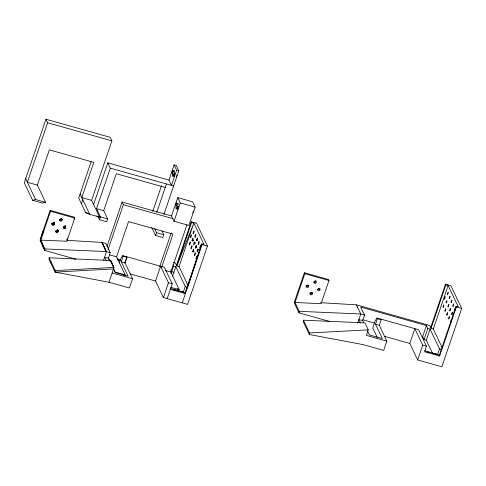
<?xml version="1.0" encoding="UTF-8"?>
<svg xmlns="http://www.w3.org/2000/svg" width="486" height="486" viewBox="0 0 486 486"><rect width="100%" height="100%" fill="white"/><g stroke="black" fill="none" stroke-linecap="round" stroke-linejoin="round"><path stroke-width="0.73" d="M43.126 246.955L43.175 246.402M76.029 259.257L44.797 250.466L44.931 248.929L40.289 239.173L50.107 210.335L74.273 217.139L74.723 218.08L66.843 241.244L40.739 240.12L50.556 211.276L50.107 210.335M108.979 282.245L114.016 267.452L110.699 260.49L49.153 257.793L49.013 259.336L55.094 272.105L108.979 282.245L129.416 287.991L132.563 278.751L125.03 262.914L126.919 257.367L126.591 256.687M50.69 262.853L50.823 261.316M49.153 257.793L55.228 270.568L55.094 272.105L113.511 268.928L113.651 267.391L110.699 260.49L111.44 262.75M329.563 321.453L299.06 312.869L299.2 311.332L295.008 302.523L304.819 273.679L304.37 272.737L328.542 279.541L328.992 280.483L321.106 303.647L295.008 302.523M386.826 341.154L366.389 335.401L368.279 329.854L364.962 322.892L303.416 320.201L303.276 321.738L309.357 334.508L363.242 344.647L383.679 350.394L386.826 341.154L379.293 325.316L381.182 319.77L380.854 319.089M309.357 334.508L309.491 332.971L303.416 320.201M192.091 240.442C192.401 243.778 194.06 234.015 192.091 240.442L193.319 240.789M192.663 251.699C194.102 245.369 193.817 253.151 192.663 251.699L193.896 252.046M196.065 258.461C196.411 261.833 198.015 252.009 196.065 258.461L197.292 258.807M455.631 308.215L455.346 309.503M196.599 239.756C196.387 244.391 198.835 233.687 196.599 239.756L197.826 240.096M195.524 247.155C195.311 251.778 197.747 241.092 195.524 247.155L196.751 247.502M451.233 321.459L451.044 322.139M44.797 250.466L40.289 239.173L40.156 240.716L44.797 250.466L40.514 239.641L42.549 232.521L43.005 233.462M194.048 242.854C192.857 249.057 196.32 238.693 194.048 242.854L195.281 243.2M187.286 288.07L201.769 243.863L204.035 244.501L193.847 223.092L191.581 222.454L191.247 221.762L196.587 223.262L207.437 246.062L187.59 304.364L163.405 297.56L155.55 281.042L160.58 266.249L168.442 282.767L163.405 297.56M91.629 200.36L111.895 140.837L110.219 137.319L45.939 119.234L24.3 182.809L32.617 200.281L42.616 203.093L45.556 202.328L37.355 185.087L49.347 149.87L93.768 162.367L81.782 197.589L91.629 200.36L99.587 217.09L89.74 214.32L85.627 212.625L78.726 198.124L91.113 161.729M45.939 119.234L47.616 122.751L27.356 182.274L37.355 185.087M40.514 239.641L43.145 231.913L43.054 231.044L43.503 231.986M81.454 203.853L82.833 199.801M93.531 204.746L107.795 162.846L168.946 180.051L171.467 185.36L176.625 170.215L174.097 164.906L176.254 165.513L178.781 170.823L163.952 214.393M165.234 187.468L116.318 173.702L103.725 210.681L107.649 218.925L106.689 221.744L99.496 219.721L100.456 216.902L96.532 208.658L110.322 168.156L107.795 162.846M106.999 246.347L122.083 202.042L171.522 215.948L174.043 221.258L188.89 225.437L195.129 207.109L192.602 201.799L177.761 197.626L171.522 215.948M103.627 260.01L106.483 251.62L102.115 242.441L67.141 240.339M108.02 249.713L123.347 204.691L122.083 202.042M109.672 260.958L108.372 258.23L110.261 252.684L105.893 243.504L102.115 242.441M123.414 275.38L125.175 274.918L116.567 256.815L128.553 221.598L172.98 234.1L161.723 267.16M119.392 262.896L120.978 258.236L122.818 255.624L164.359 267.312L172.22 283.83L167.184 298.623M113.566 269.141L115.188 272.549L128.067 276.176L121.251 261.851L123.14 256.304L122.818 255.624M152.786 211.295L161.498 185.713M156.759 212.358L166.431 183.945M168.946 180.051L174.097 164.906M161.953 230.911L163.764 234.72L162.804 237.539L155.611 235.51L156.571 232.697L154.761 228.888M174.043 221.258L180.282 202.929L177.761 197.626M159.724 266.662L171.224 232.879M186.897 224.927L170.841 272.087L179.213 289.686L170.768 287.311M170.951 273.691L173.545 266.067L172.992 264.9M172.506 276.413L175.81 266.705L173.545 266.067M176.436 265.271L191.247 221.762M191.581 222.454L176.77 265.964L179.036 266.601L187.948 285.337M179.036 266.601L193.847 223.092L176.77 265.964L175.385 263.06L173.496 262.525M175.81 266.705L185.221 286.485L183.331 292.031L185.069 292.918L185.397 293.617L170.331 289.377M185.069 292.918L201.769 243.863L202.097 244.561L182.25 302.863M304.37 272.737L294.552 301.575L294.419 303.118L299.06 312.869M357.647 323.123L360.746 314.023L356.378 304.844L320.657 302.699M363.607 322.68L362.635 320.632L364.524 315.086L360.709 307.067L426.422 325.559L427.808 328.469L424.035 339.562L426.301 340.2L432.552 353.346L437.6 354.434L439.332 355.321L439.66 356.019L424.594 351.779L426.483 346.232L418.622 329.715L377.081 318.026L375.241 320.639L372.75 327.959L377.27 337.454M367.501 330.863L369.451 334.951L382.33 338.578L375.52 324.253L377.403 318.707L377.081 318.026M417.668 359.962L409.813 343.444L414.85 328.651L422.705 345.169L417.668 359.962L441.853 366.766L461.7 308.464L450.85 285.665L445.516 284.164L430.699 327.673L431.033 328.366L433.299 329.004L442.211 347.739M426.422 325.559L422.65 336.652L424.035 339.562M426.301 340.2L430.074 329.107L427.808 328.469M431.033 328.366L445.844 284.857L445.516 284.164M433.299 329.004L448.11 285.495L445.844 284.857M430.074 329.107L439.49 348.887L437.6 354.434L424.746 350.819M439.332 355.321L456.032 306.265L458.298 306.903L448.11 285.495M439.66 356.019L456.36 306.964L456.032 306.265M73.993 218.998L74.498 217.6M197.547 249.585C195.925 256.055 199.606 246.712 197.547 249.585L198.78 249.932M124.774 263.011L126.919 257.367L123.14 256.304M189.194 281.752L186.952 287.372L185.221 286.485M455.109 310.08C454.185 311.204 455.042 307.322 455.625 307.99M450.808 322.722C449.975 323.652 450.601 320.468 451.294 320.487M51.674 223.566L52.531 224.951L52.367 224.125L52.816 225.073L52.676 224.174L53.126 225.115L52.992 224.137L53.442 225.079L53.29 224.022L54.001 224.775L53.551 223.833L54.213 224.532L53.964 222.995L54.396 223.633L53.667 222.151C56.097 223.839 52.415 226.731 51.844 223.815C52.731 224.799 54.475 223.56 53.843 222.4M59.523 219.69L60.209 220.826L60.045 220.006L60.805 220.996L60.671 220.012L61.114 220.96L60.969 219.897L61.619 218.566C63.459 220.31 59.808 222.272 59.523 219.69L60.969 219.897L61.679 220.656L61.23 219.715L61.886 220.413L61.643 218.876L62.068 219.508L61.522 218.275M55.623 231.154L56.309 232.29L56.139 231.47L56.898 232.46L56.765 231.476L57.214 232.423L57.062 231.36L57.719 230.03C59.553 231.773 55.902 233.736 55.623 231.154L57.062 231.36L57.779 232.12L57.33 231.178L57.986 231.877L57.737 230.34L58.168 230.972L57.439 229.495M63.745 227.977L63.532 227.229L65.002 227.053L65.294 225.619C67.366 227.381 63.733 229.787 63.295 227.035M311.01 292.517L310.451 292.821A1.27 1.203 -25.4 0 0 310.056 293.963L310.335 294.504A1.197 1.136 -25.4 0 0 311.477 294.826L312.042 294.522A1.27 1.203 -25.4 0 0 312.431 293.38L312.158 292.839M32.617 200.281L35.557 199.515L45.556 202.328M55.228 270.568L114.016 267.452M309.491 332.971L368.279 329.854M44.931 248.929L106.118 251.56L110.261 252.684M299.2 311.332L360.381 313.962L364.524 315.086M102.801 244.592L103.166 244.652L106.118 251.56L101.744 242.374M104.447 248.048L104.812 248.103M357.064 306.994L357.435 307.055M112.011 263.947L112.375 264.007M179.012 291.096L183.331 292.031L170.489 288.417M362.635 320.632L358.856 319.569L360.478 322.977M108.372 258.23L104.593 257.167L106.215 260.575M47.616 122.751L111.895 140.837M176.625 170.215L178.781 170.823M110.322 168.156L173.63 185.968M180.282 202.929L195.129 207.109M123.347 204.691L172.779 218.603M456.36 306.964L461.7 308.464M96.532 208.658L103.725 210.681M192.249 239.695L193.477 240.041M192.152 240.078L193.385 240.424M202.097 244.561L207.437 246.062M194.181 242.508L195.408 242.854M304.819 273.679L328.992 280.483M85.627 212.625L88.44 213.421M100.456 216.902L107.649 218.925M156.571 232.697L163.764 234.72M195.615 246.773L196.848 247.119M50.556 211.276L74.723 218.08M192.699 251.384L193.926 251.73M196.131 258.102L197.359 258.449M356.378 304.844L429.648 325.462L430.699 327.673M377.403 318.707L381.182 319.77M362.775 319.806L374.457 323.093M375.52 324.253L379.293 325.316M173.921 272.251L171.655 271.613L170.829 269.87M109.417 254.804L116.567 256.815M165.21 270.508L170.75 271.905M117.448 258.91L121.099 259.937M422.705 345.169L426.483 346.232M118.001 260.071L120.194 260.69M121.251 261.851L125.03 262.914M384.499 336.324L409.813 343.444M427.558 351.937L429.697 352.538M168.442 282.767L172.22 283.83M130.236 273.916L155.55 281.042M125.175 274.918L115.176 272.105L113.578 268.752M174.006 289.735L178.289 290.944L177.347 288.97M112.126 272.998L132.563 278.751M96.848 215.966L99.587 217.09M177.153 288.836L179.213 289.686M439.49 348.887L441.221 349.774M63.532 227.229L63.982 228.171L63.818 227.351L64.577 228.341L64.444 227.357L64.893 228.299L64.741 227.241L65.452 228.001L65.002 227.053L65.665 227.758L65.215 226.81L65.804 227.472L65.391 225.911L65.744 226.567C65.057 225.206 62.858 226.415 63.569 227.727M305.937 285.968L306.113 286.218A1.197 1.136 -25.4 0 0 307.255 286.54L307.82 286.236A1.27 1.203 -25.4 0 0 308.209 285.088M61.971 219.222C61.285 217.862 59.085 219.071 59.796 220.389M58.065 230.686C57.384 229.325 55.179 230.534 55.896 231.852M53.946 222.685L54.292 223.341C53.606 221.987 51.407 223.189 52.123 224.508M151.741 227.381L155.611 235.51M97.886 216.331L99.496 219.721M80.105 194.072L89.74 214.32M110.334 260.423L113.651 267.391M108.159 257.355L109.751 260.709M64.741 227.241L65.191 228.183M60.969 219.897L61.418 220.844M67.676 238.79L67.445 238.31L67.53 239.191M67.165 240.26L66.722 239.325M57.062 231.36L57.512 232.308M53.29 224.022L53.739 224.963M25.679 178.757L35.557 199.515M43.145 231.913L43.369 232.393M315.785 280.677L315.882 280.969A1.27 1.203 -25.4 0 1 315.493 282.117L314.934 282.415A1.197 1.136 -25.4 0 1 313.786 282.093M176.874 175.069A1.531 0.334 -74.3 0 1 176.71 175.81M176.461 176.546A1.531 0.334 -74.3 0 1 176.193 177.062M193.246 211.033A1.531 0.334 -74.3 0 1 193.215 211.349M192.936 212.479A1.531 0.334 -74.3 0 1 192.669 213.123M309.886 293.556A1.197 1.136 -25.4 0 0 311.028 293.878L311.593 293.58A1.27 1.203 -25.4 0 0 311.982 292.432M317.558 289.437A1.197 1.136 -25.4 0 0 318.707 289.759L319.266 289.456A1.27 1.203 -25.4 0 0 319.66 288.313M310.979 292.608A1.197 1.136 -25.4 0 1 312.121 292.93M446.087 302.754C447.314 303.622 447.26 297.511 446.087 302.754M176.06 207.492L176.09 208.919L176.673 208.688A3.062 0.662 -74.3 0 0 177.894 205.408L178.022 204.685A3.062 0.662 -74.3 0 0 177.852 203.136L177.408 203.488A3.062 0.662 -74.3 0 0 176.187 206.775L176.06 207.492M443.038 306.842C443.323 309.819 444.805 301.071 443.038 306.842M444.265 298.586C444.55 301.557 446.033 292.809 444.265 298.586M444.89 310.736C445.176 313.707 446.658 304.959 444.89 310.736M447.339 294.206C447.63 297.177 449.107 288.429 447.339 294.206M446.731 314.606C447.017 317.583 448.499 308.835 446.731 314.606M447.964 306.356C448.25 309.333 449.732 300.585 447.964 306.356M449.192 298.094C449.477 301.071 450.959 292.323 449.192 298.094M448.578 318.488C448.864 321.465 450.346 312.717 448.578 318.488M449.805 310.232C450.091 313.203 451.573 304.455 449.805 310.232M451.032 301.97C451.324 304.941 452.8 296.193 451.032 301.97M451.652 314.108C451.937 317.085 453.42 308.337 451.652 314.108M452.879 305.852C453.171 308.823 454.647 300.075 452.879 305.852M172.53 174.055L172.402 174.778A3.062 0.662 -74.3 0 0 172.773 176.248L173.016 175.975A3.062 0.662 -74.3 0 0 174.237 172.688L174.365 171.971A3.062 0.662 -74.3 0 0 173.994 170.501L173.751 170.774A3.062 0.662 -74.3 0 0 172.53 174.055M306.939 285.288L306.672 285.476A1.27 1.203 -25.4 0 0 306.283 286.625L306.563 287.159A1.197 1.136 -25.4 0 0 307.705 287.481L308.27 287.177A1.27 1.203 -25.4 0 0 308.659 286.035L308.379 285.495A1.197 1.136 -25.4 0 0 307.237 285.173L306.939 285.288M314.612 281.169L314.351 281.358A1.27 1.203 -25.4 0 0 313.962 282.5L314.235 283.04A1.197 1.136 -25.4 0 0 315.384 283.362L315.943 283.059A1.27 1.203 -25.4 0 0 316.331 281.91L316.058 281.376A1.197 1.136 -25.4 0 0 314.91 281.054L314.612 281.169M318.385 288.514L318.123 288.696A1.27 1.203 -25.4 0 0 317.735 289.844L318.008 290.385A1.197 1.136 -25.4 0 0 319.156 290.707L319.715 290.403A1.27 1.203 -25.4 0 0 320.11 289.255L319.831 288.72A1.197 1.136 -25.4 0 0 318.688 288.398L318.385 288.514M193.331 233.79L193.161 233.76A1.531 0.334 -74.3 0 1 193.604 231.451A1.531 0.334 -74.3 0 1 194.145 231.555A1.531 0.334 -74.3 0 1 193.331 233.79M200.062 247.945L199.898 247.915A1.531 0.334 -74.3 0 1 200.341 245.606A1.531 0.334 -74.3 0 1 200.876 245.709A1.531 0.334 -74.3 0 1 200.062 247.945M174.705 173.733L174.632 173.666A1.531 0.334 -74.3 0 0 174.012 174.699A1.531 0.334 -74.3 0 0 173.709 176.388L173.745 176.552A1.531 0.334 -74.3 0 0 174.438 175.586A1.531 0.334 -74.3 0 0 174.705 173.733M172.135 173.077L172.062 173.016A1.531 0.334 -74.3 0 1 172.33 171.163A1.531 0.334 -74.3 0 1 173.022 170.197L173.059 170.355A1.531 0.334 -74.3 0 1 172.755 172.044A1.531 0.334 -74.3 0 1 172.135 173.077M178.362 206.447L178.295 206.38A1.531 0.334 -74.3 0 0 177.676 207.419A1.531 0.334 -74.3 0 0 177.366 209.102L177.402 209.266A1.531 0.334 -74.3 0 0 178.095 208.3A1.531 0.334 -74.3 0 0 178.362 206.447M175.792 205.797L175.719 205.73A1.531 0.334 -74.3 0 1 175.993 203.877A1.531 0.334 -74.3 0 1 176.679 202.911L176.716 203.075A1.531 0.334 -74.3 0 1 176.412 204.764A1.531 0.334 -74.3 0 1 175.792 205.797M190.281 242.21L190.208 242.143A1.531 0.334 -74.3 0 0 189.333 244.185A1.531 0.334 -74.3 0 0 189.789 244.616A1.531 0.334 -74.3 0 0 190.281 242.21M195.281 236.98A1.531 0.334 -74.3 0 0 195.815 234.483A1.531 0.334 -74.3 0 0 194.916 236.214A1.531 0.334 -74.3 0 0 195.281 236.98M198.646 244.057A1.531 0.334 -74.3 0 0 199.187 241.56A1.531 0.334 -74.3 0 0 198.282 243.292A1.531 0.334 -74.3 0 0 198.646 244.057M194.795 255.326A1.531 0.334 -74.3 0 0 195.336 252.829A1.531 0.334 -74.3 0 0 194.43 254.561A1.531 0.334 -74.3 0 0 194.795 255.326M191.441 248.249A1.531 0.334 -74.3 0 0 191.982 245.752A1.531 0.334 -74.3 0 0 191.077 247.483A1.531 0.334 -74.3 0 0 191.441 248.249M190.822 237.302A1.531 0.334 -74.3 0 0 191.356 234.805A1.531 0.334 -74.3 0 0 190.457 236.536A1.531 0.334 -74.3 0 0 190.822 237.302"/></g></svg>
